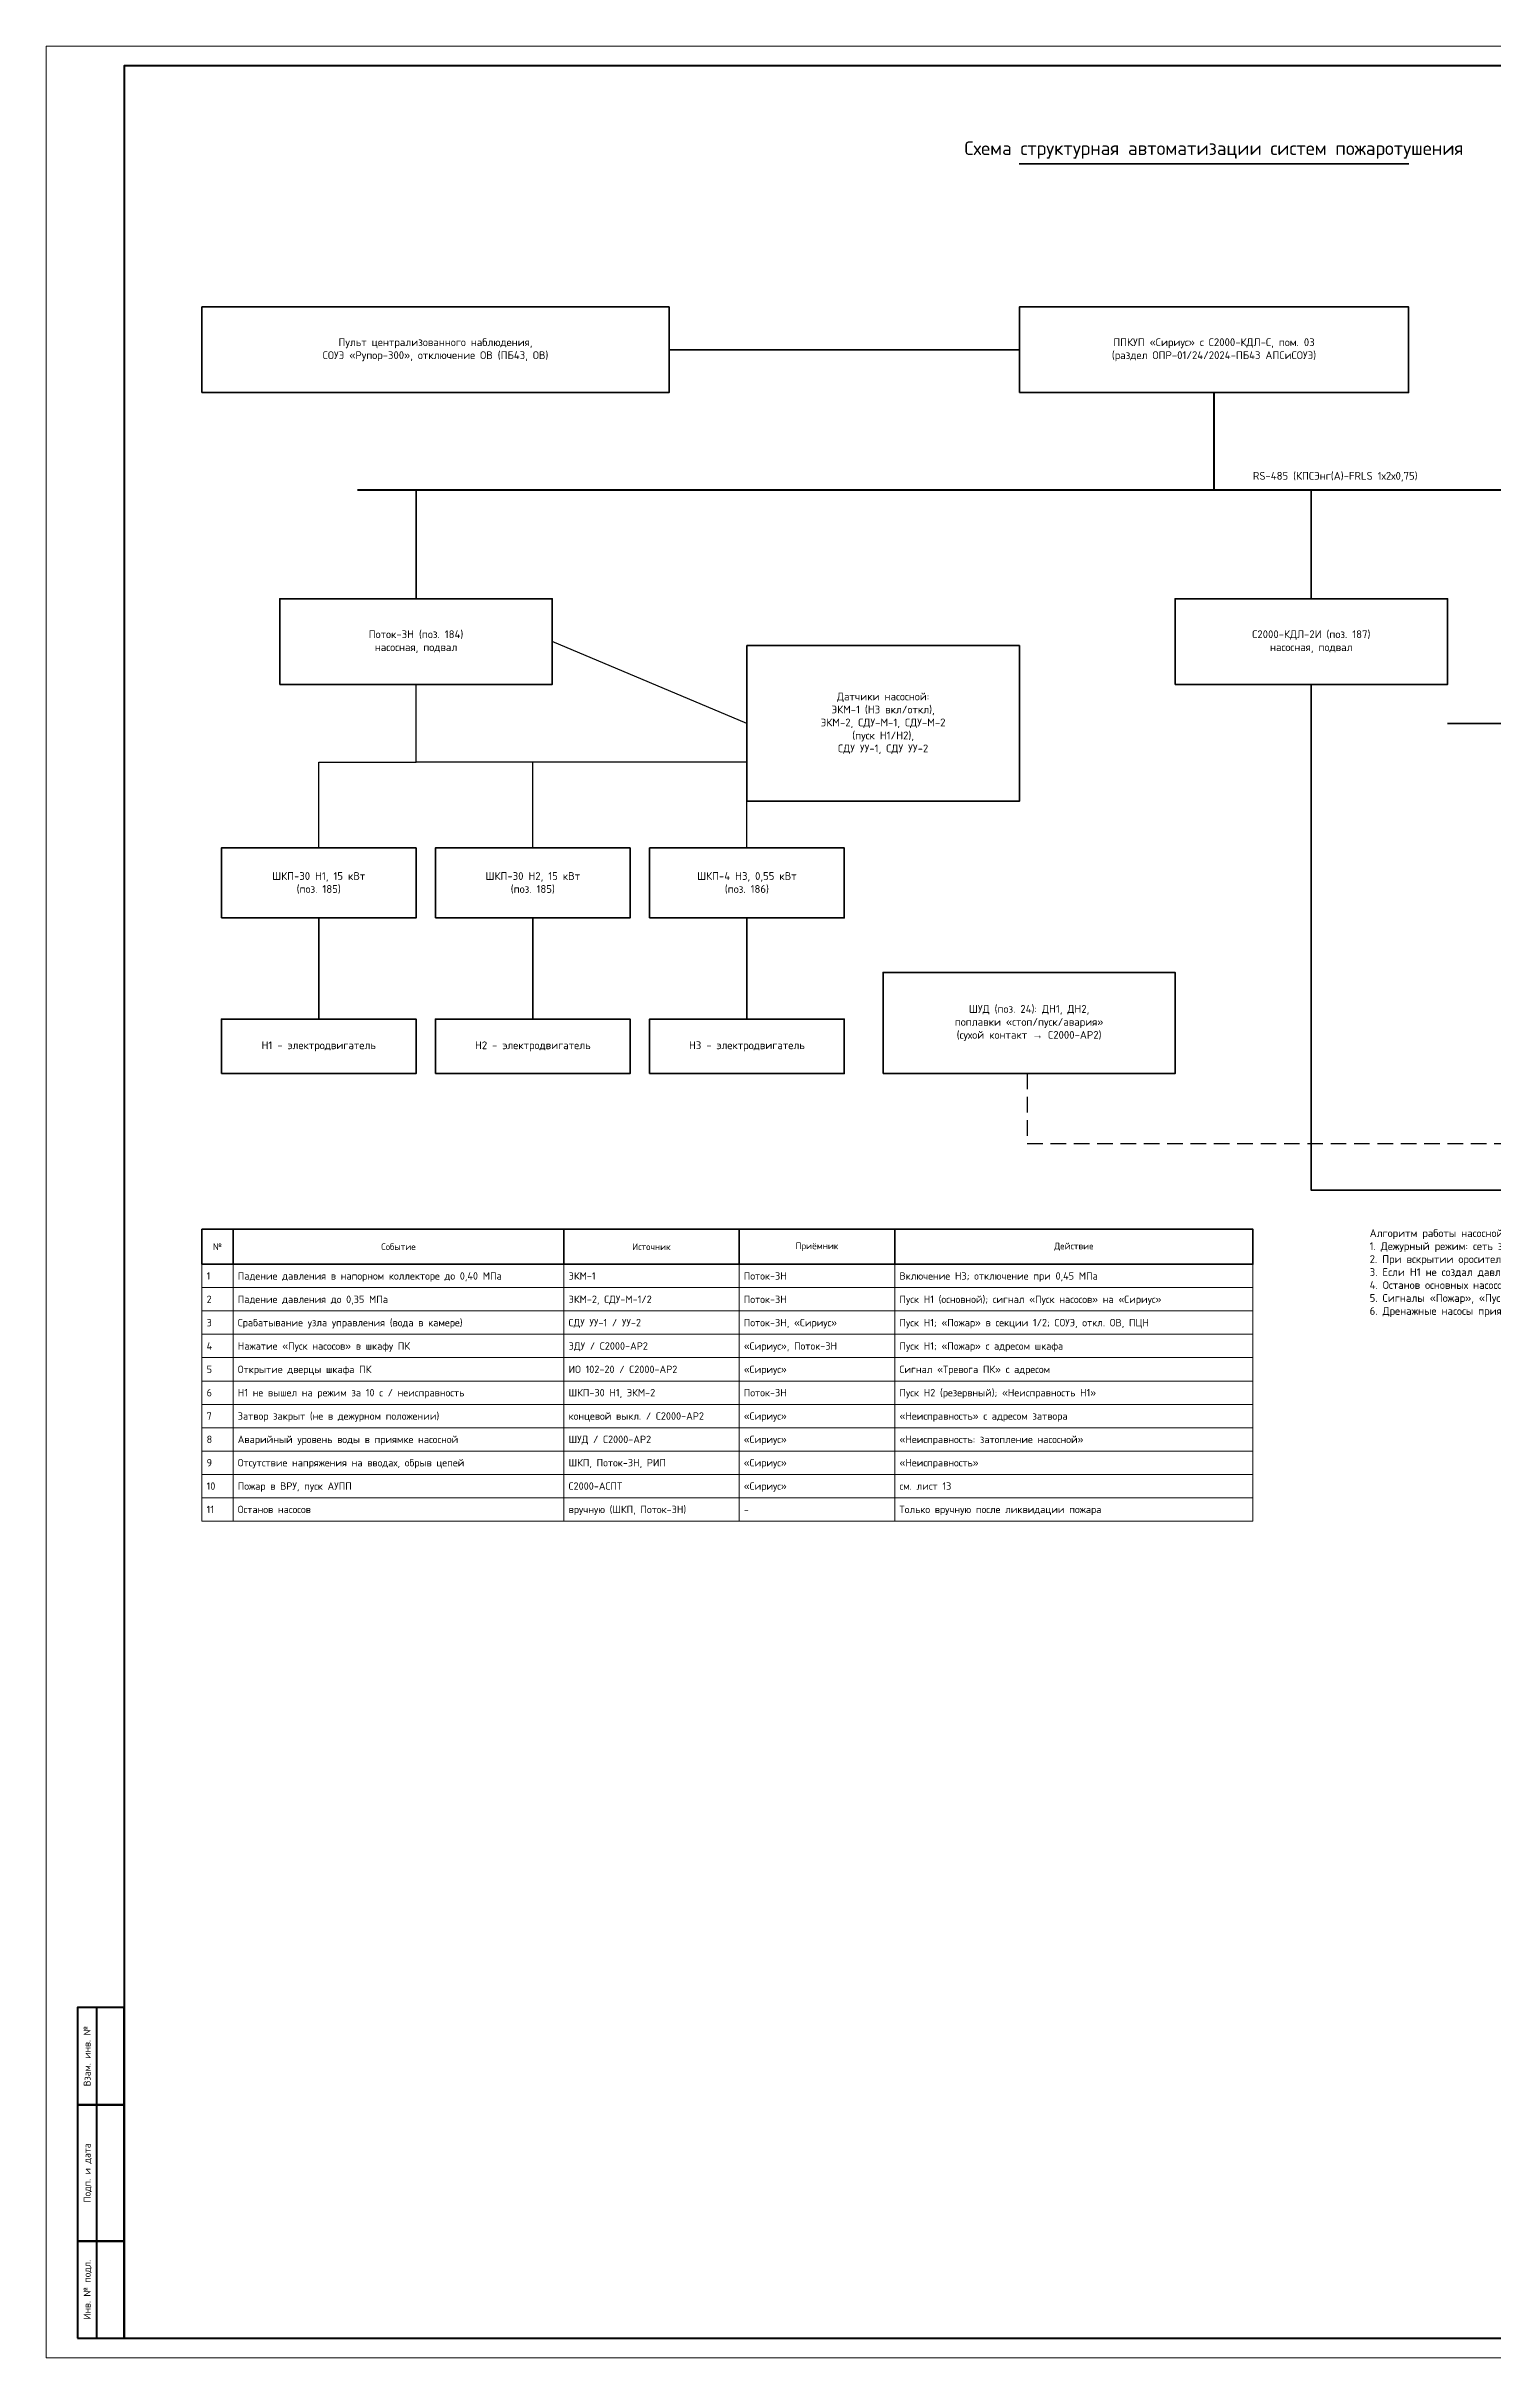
# Model space of a CAD drawing. Header units: millimetres. Extents: x 0 to 2118900, y -20000 to 84100.
# Drawn here: x 6300 to 6672, y -20000 to -19406 of the extents above; entities that cross this region are included whole.
import ezdxf
from ezdxf.enums import TextEntityAlignment as Align

# ---------------------------------------------------------------- set-up
doc = ezdxf.new("R2010")
doc.units = ezdxf.units.MM
doc.linetypes.add('ПТ_ШТРИХ', pattern=[6, 4, -2])
for name, color, linetype, lineweight in [('ПТ_кабели', 5, 'Continuous', 25), ('ПТ_контур', 7, 'Continuous', 35), ('ПТ_оборудование', 7, 'Continuous', 35), ('ПТ_рамка', 7, 'Continuous', 50), ('ПТ_рамка_тонк', 7, 'Continuous', 18), ('ПТ_текст', 7, 'Continuous', 18)]:
    doc.layers.add(name, color=color, linetype=linetype, lineweight=lineweight)
doc.styles.add('ПТ', font='isocpeur.ttf')
doc.styles.add('ПТ_загл', font='isocpeur.ttf')

msp = doc.modelspace()

# ---------------------------------------------------------------- linework, layer by layer
at = {"layer": 'ПТ_кабели', "lineweight": 35}
for p, q in [((6460, -19484), (6550, -19484)), ((6395, -19548), (6395, -19520)), ((6625, -19548), (6625, -19520)), ((6370, -19656), (6370, -19630)), ((6425, -19656), (6425, -19630)), ((6480, -19656), (6480, -19630))]:
    msp.add_line(p, q, dxfattribs=at)
at = {"layer": 'ПТ_кабели', "lineweight": 50}
for p, q in [((6600, -19495), (6600, -19520)), ((6380, -19520), (6860, -19520))]:
    msp.add_line(p, q, dxfattribs=at)
at = {"layer": 'ПТ_кабели', "lineweight": 25}
for p, q in [((6480, -19580), (6430, -19559)), ((6395, -19590), (6395, -19570)), ((6370, -19612), (6370, -19590)), ((6370, -19590), (6395, -19590)), ((6425, -19590), (6395, -19590)), ((6480, -19590), (6395, -19590)), ((6425, -19612), (6425, -19590)), ((6480, -19612), (6480, -19590))]:
    msp.add_line(p, q, dxfattribs=at)
at = {"layer": 'ПТ_кабели', "lineweight": 35}
msp.add_lwpolyline([(6625, -19570), (6625, -19700), (7020, -19700), (7020, -19580), (6660, -19580)], dxfattribs=at)
at = {"layer": 'ПТ_кабели', "linetype": 'ПТ_ШТРИХ', "lineweight": 25}
msp.add_lwpolyline([(6552, -19670), (6552, -19688), (6840, -19688)], dxfattribs=at)
at = {"layer": 'ПТ_контур', "lineweight": 35}
msp.add_line((6549.95, -19436.2), (6650.05, -19436.2), dxfattribs=at)
at = {"layer": 'ПТ_оборудование', "lineweight": 35}
for points in [[(6340, -19495), (6460, -19495), (6460, -19473), (6340, -19473)], [(6550, -19495), (6650, -19495), (6650, -19473), (6550, -19473)], [(6360, -19570), (6430, -19570), (6430, -19548), (6360, -19548)], [(6590, -19570), (6660, -19570), (6660, -19548), (6590, -19548)], [(6480, -19600), (6550, -19600), (6550, -19560), (6480, -19560)], [(6345, -19630), (6395, -19630), (6395, -19612), (6345, -19612)], [(6400, -19630), (6450, -19630), (6450, -19612), (6400, -19612)], [(6455, -19630), (6505, -19630), (6505, -19612), (6455, -19612)], [(6515, -19670), (6590, -19670), (6590, -19644), (6515, -19644)], [(6345, -19670), (6395, -19670), (6395, -19656), (6345, -19656)], [(6400, -19670), (6450, -19670), (6450, -19656), (6400, -19656)], [(6455, -19670), (6505, -19670), (6505, -19656), (6455, -19656)]]:
    msp.add_lwpolyline(points, close=True, dxfattribs=at)
at = {"layer": 'ПТ_рамка', "lineweight": 50}
for p, q in [((6313, -19935), (6313, -19910)), ((6313, -19970), (6313, -19935)), ((6313, -19995), (6313, -19970))]:
    msp.add_line(p, q, dxfattribs=at)
at = {"layer": 'ПТ_рамка', "lineweight": 70}
msp.add_lwpolyline([(6320, -19995), (7136, -19995), (7136, -19411), (6320, -19411)], close=True, dxfattribs=at)
at = {"layer": 'ПТ_рамка', "lineweight": 50}
for points in [[(6308, -19935), (6320, -19935), (6320, -19910), (6308, -19910)], [(6308, -19970), (6320, -19970), (6320, -19935), (6308, -19935)], [(6308, -19995), (6320, -19995), (6320, -19970), (6308, -19970)]]:
    msp.add_lwpolyline(points, close=True, dxfattribs=at)
at = {"layer": 'ПТ_рамка_тонк', "lineweight": 35}
for p, q in [((6340, -19710), (6340, -19719)), ((6348, -19710), (6348, -19719)), ((6433, -19710), (6433, -19719)), ((6478, -19710), (6478, -19719)), ((6518, -19710), (6518, -19719)), ((6610, -19710), (6610, -19719))]:
    msp.add_line(p, q, dxfattribs=at)
at = {"layer": 'ПТ_рамка_тонк'}
for p, q in [((6340, -19719), (6340, -19725)), ((6348, -19719), (6348, -19725)), ((6433, -19719), (6433, -19725)), ((6478, -19719), (6478, -19725)), ((6518, -19719), (6518, -19725)), ((6610, -19719), (6610, -19725)), ((6340, -19725), (6610, -19725)), ((6340, -19725), (6340, -19731)), ((6348, -19725), (6348, -19731)), ((6433, -19725), (6433, -19731)), ((6478, -19725), (6478, -19731)), ((6518, -19725), (6518, -19731)), ((6610, -19725), (6610, -19731)), ((6340, -19731), (6610, -19731)), ((6340, -19731), (6340, -19737)), ((6348, -19731), (6348, -19737)), ((6433, -19731), (6433, -19737)), ((6478, -19731), (6478, -19737)), ((6518, -19731), (6518, -19737)), ((6610, -19731), (6610, -19737)), ((6340, -19737), (6610, -19737)), ((6340, -19737), (6340, -19743)), ((6348, -19737), (6348, -19743)), ((6433, -19737), (6433, -19743)), ((6478, -19737), (6478, -19743)), ((6518, -19737), (6518, -19743)), ((6610, -19737), (6610, -19743)), ((6340, -19743), (6610, -19743)), ((6340, -19743), (6340, -19749)), ((6348, -19743), (6348, -19749)), ((6433, -19743), (6433, -19749)), ((6478, -19743), (6478, -19749)), ((6518, -19743), (6518, -19749)), ((6610, -19743), (6610, -19749)), ((6340, -19749), (6610, -19749)), ((6340, -19749), (6340, -19755)), ((6348, -19749), (6348, -19755)), ((6433, -19749), (6433, -19755)), ((6478, -19749), (6478, -19755)), ((6518, -19749), (6518, -19755)), ((6610, -19749), (6610, -19755)), ((6340, -19755), (6610, -19755)), ((6340, -19755), (6340, -19761)), ((6348, -19755), (6348, -19761)), ((6433, -19755), (6433, -19761)), ((6478, -19755), (6478, -19761)), ((6518, -19755), (6518, -19761)), ((6610, -19755), (6610, -19761)), ((6340, -19761), (6610, -19761)), ((6340, -19761), (6340, -19767)), ((6348, -19761), (6348, -19767)), ((6433, -19761), (6433, -19767)), ((6478, -19761), (6478, -19767)), ((6518, -19761), (6518, -19767)), ((6610, -19761), (6610, -19767)), ((6340, -19767), (6610, -19767)), ((6340, -19767), (6340, -19773)), ((6348, -19767), (6348, -19773)), ((6433, -19767), (6433, -19773)), ((6478, -19767), (6478, -19773)), ((6518, -19767), (6518, -19773)), ((6610, -19767), (6610, -19773)), ((6340, -19773), (6610, -19773)), ((6340, -19773), (6340, -19779)), ((6348, -19773), (6348, -19779)), ((6433, -19773), (6433, -19779)), ((6478, -19773), (6478, -19779)), ((6518, -19773), (6518, -19779)), ((6610, -19773), (6610, -19779)), ((6340, -19779), (6610, -19779)), ((6340, -19779), (6340, -19785)), ((6348, -19779), (6348, -19785)), ((6433, -19779), (6433, -19785)), ((6478, -19779), (6478, -19785)), ((6518, -19779), (6518, -19785)), ((6610, -19779), (6610, -19785)), ((6340, -19785), (6610, -19785))]:
    msp.add_line(p, q, dxfattribs=at)
at = {"layer": 'ПТ_рамка_тонк', "lineweight": 13}
msp.add_lwpolyline([(6300, -20000), (7141, -20000), (7141, -19406), (6300, -19406)], close=True, dxfattribs=at)
at = {"layer": 'ПТ_рамка_тонк', "lineweight": 35}
msp.add_lwpolyline([(6340, -19719), (6610, -19719), (6610, -19710), (6340, -19710)], close=True, dxfattribs=at)

# ---------------------------------------------------------------- texts
at = {"layer": 'ПТ_текст', "style": 'ПТ_загл'}
msp.add_text('Схема структурная автоматизации систем пожаротушения', height=3.5, dxfattribs=at).set_placement((6600, -19435), align=Align.BOTTOM_CENTER)
at = {"layer": 'ПТ_текст', "style": 'ПТ'}
msp.add_text('RS-485 (КПСЭнг(А)-FRLS 1х2х0,75)', height=2, dxfattribs=at).set_placement((6610, -19518), align=Align.BOTTOM_LEFT)
for s, p in [('1', (6341.2, -19722)), ('Падение давления в напорном коллекторе до 0,40 МПа', (6349.2, -19722)), ('ЭКМ-1', (6434.2, -19722)), ('Поток-3Н', (6479.2, -19722)), ('Включение Н3; отключение при 0,45 МПа', (6519.2, -19722)), ('2', (6341.2, -19728)), ('Падение давления до 0,35 МПа', (6349.2, -19728)), ('ЭКМ-2, СДУ-М-1/2', (6434.2, -19728)), ('Поток-3Н', (6479.2, -19728)), ('Пуск Н1 (основной); сигнал «Пуск насосов» на «Сириус»', (6519.2, -19728)), ('3', (6341.2, -19734)), ('Срабатывание узла управления (вода в камере)', (6349.2, -19734)), ('СДУ УУ-1 / УУ-2', (6434.2, -19734)), ('Поток-3Н, «Сириус»', (6479.2, -19734)), ('Пуск Н1; «Пожар» в секции 1/2; СОУЭ, откл. ОВ, ПЦН', (6519.2, -19734)), ('4', (6341.2, -19740)), ('Нажатие «Пуск насосов» в шкафу ПК', (6349.2, -19740)), ('ЭДУ / С2000-АР2', (6434.2, -19740)), ('«Сириус», Поток-3Н', (6479.2, -19740)), ('Пуск Н1; «Пожар» с адресом шкафа', (6519.2, -19740)), ('5', (6341.2, -19746)), ('Открытие дверцы шкафа ПК', (6349.2, -19746)), ('ИО 102-20 / С2000-АР2', (6434.2, -19746)), ('«Сириус»', (6479.2, -19746)), ('Сигнал «Тревога ПК» с адресом', (6519.2, -19746)), ('6', (6341.2, -19752)), ('Н1 не вышел на режим за 10 с / неисправность', (6349.2, -19752)), ('ШКП-30 Н1, ЭКМ-2', (6434.2, -19752)), ('Поток-3Н', (6479.2, -19752)), ('Пуск Н2 (резервный); «Неисправность Н1»', (6519.2, -19752)), ('7', (6341.2, -19758)), ('Затвор закрыт (не в дежурном положении)', (6349.2, -19758)), ('концевой выкл. / С2000-АР2', (6434.2, -19758)), ('«Сириус»', (6479.2, -19758)), ('«Неисправность» с адресом затвора', (6519.2, -19758)), ('8', (6341.2, -19764)), ('Аварийный уровень воды в приямке насосной', (6349.2, -19764)), ('ШУД / С2000-АР2', (6434.2, -19764)), ('«Сириус»', (6479.2, -19764)), ('«Неисправность: затопление насосной»', (6519.2, -19764)), ('9', (6341.2, -19770)), ('Отсутствие напряжения на вводах, обрыв цепей', (6349.2, -19770)), ('ШКП, Поток-3Н, РИП', (6434.2, -19770)), ('«Сириус»', (6479.2, -19770)), ('«Неисправность»', (6519.2, -19770)), ('10', (6341.2, -19776)), ('Пожар в ВРУ, пуск АУПП', (6349.2, -19776)), ('С2000-АСПТ', (6434.2, -19776)), ('«Сириус»', (6479.2, -19776)), ('см. лист 13', (6519.2, -19776)), ('11', (6341.2, -19782)), ('Останов насосов', (6349.2, -19782)), ('вручную (ШКП, Поток-3Н)', (6434.2, -19782)), ('-', (6479.2, -19782)), ('Только вручную после ликвидации пожара', (6519.2, -19782))]:
    msp.add_text(s, height=1.9, dxfattribs=at).set_placement(p, align=Align.MIDDLE_LEFT)
for s, p in [('Взам. инв. №', (6310.5, -19922.5)), ('Подп. и дата', (6310.5, -19952.5)), ('Инв. № подл.', (6310.5, -19982.5))]:
    msp.add_text(s, height=1.8, rotation=90, dxfattribs=at).set_placement(p, align=Align.MIDDLE_CENTER)
for s, insert, char_height, width, attachment_point in [('Пульт централизованного наблюдения, \\PСОУЭ «Рупор-300», отключение ОВ (ПБ43, ОВ)', (6400, -19484), 2, 118, 5), ('ППКУП «Сириус» с С2000-КДЛ-С, пом. 03 \\P(раздел ОПР-01/24/2024-ПБ43 АПСиСОУЭ)', (6600, -19484), 2, 98, 5), ('Поток-3Н (поз. 184) \\Pнасосная, подвал', (6395, -19559), 2, 68, 5), ('С2000-КДЛ-2И (поз. 187) \\Pнасосная, подвал', (6625, -19559), 2, 68, 5), ('Датчики насосной: \\PЭКМ-1 (Н3 вкл/откл), \\PЭКМ-2, СДУ-М-1, СДУ-М-2 \\P(пуск Н1/Н2), \\PСДУ УУ-1, СДУ УУ-2', (6515, -19580), 2, 68, 5), ('ШКП-30 Н1, 15 кВт \\P(поз. 185)', (6370, -19621), 2, 48, 5), ('ШКП-30 Н2, 15 кВт \\P(поз. 185)', (6425, -19621), 2, 48, 5), ('ШКП-4 Н3, 0,55 кВт \\P(поз. 186)', (6480, -19621), 2, 48, 5), ('ШУД (поз. 24): ДН1, ДН2, \\Pпоплавки «стоп/пуск/авария» \\P(сухой контакт → С2000-АР2)', (6552.5, -19657), 2, 73, 5), ('Н1 - электродвигатель', (6370, -19663), 2, 48, 5), ('Н2 - электродвигатель', (6425, -19663), 2, 48, 5), ('Н3 - электродвигатель', (6480, -19663), 2, 48, 5), ('№', (6344, -19714.5), 1.71, 6.5, 5), ('Событие', (6390.5, -19714.5), 1.71, 83.5, 5), ('Источник', (6455.5, -19714.5), 1.71, 43.5, 5), ('Приёмник', (6498, -19714.5), 1.71, 38.5, 5), ('Действие', (6564, -19714.5), 1.71, 90.5, 5), ('Алгоритм работы насосной станции \\P1. Дежурный режим: сеть заполнена водой, давление 0,40...0,45 МПа поддерживает Н3 (ЭКМ-1). Затворы открыты, положение - на «Сириус». \\P2. При вскрытии оросителя или открытии ПК давление падает; при 0,35 МПа (ЭКМ-2/СДУ-М) или по сигналу СДУ УУ, или от ЭДУ «Пуск насосов» Поток-3Н запускает Н1 и блокирует Н3. \\P3. Если Н1 не создал давление за 10 с (контроль по ЭКМ-2) или неисправен (ШКП-30) - пуск Н2. \\P4. Останов основных насосов - только вручную. Режимы «Автоматический»/«Ручной» Поток-3Н - с индикацией на «Сириус». \\P5. Сигналы «Пожар», «Пуск насосов», «Неисправность» передаются на «Сириус» (пом. 03) и далее на ПЦН (раздел ПБ43). \\P6. Дренажные насосы приямка работают от поплавков через ШУД поочерёдно; при аварийном уровне включается второй насос, сигнал - на «Сириус».', (6640, -19710), 2, 300, 1)]:
    msp.add_mtext(s, dxfattribs=dict(at, insert=insert, char_height=char_height, width=width, attachment_point=attachment_point))

doc.saveas('drawing.dxf')
